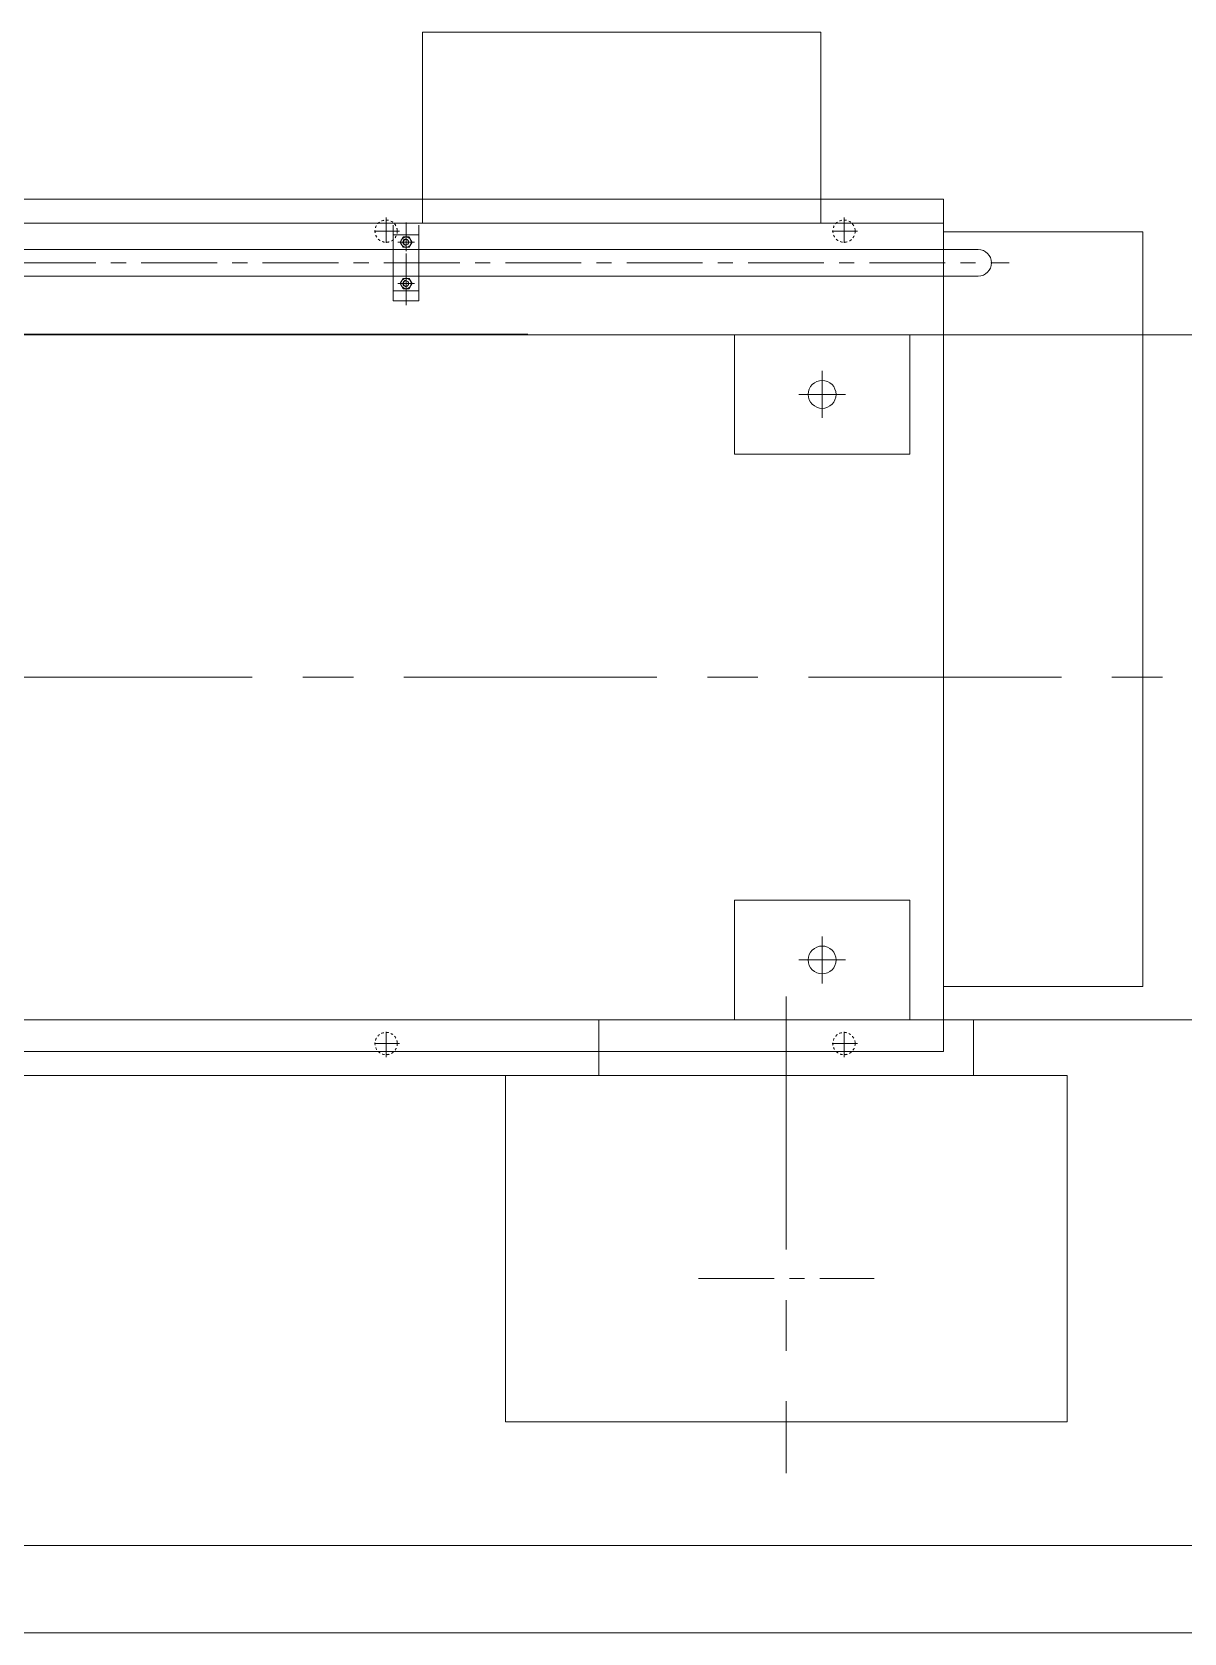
# Model space of a CAD drawing. Header units: inches. Extents: x 0 to 26418, y 0 to 20128.
# Drawn here: x 13390 to 14837, y 7577 to 9587 of the extents above; entities that cross this region are included whole.
import ezdxf

# ---------------------------------------------------------------- set-up
doc = ezdxf.new("R2010")
doc.units = ezdxf.units.IN
doc.header["$MEASUREMENT"] = 0
for name, pattern in [('CENTER', [50.8, 31.75, -6.35, 6.35, -6.35]), ('EB_DASH', [6, 3, -3]), ('EB_DASHDOT', [39, 30, -3, 3, -3])]:
    doc.linetypes.add(name, pattern=pattern)
for name, color, linetype, lineweight in [('CAXA0', 7, 'Continuous', 5), ('CAXA1', 5, 'CENTER', 5), ('CAXAEB0', 7, 'Continuous', 5), ('CAXA中心线层', 5, 'CENTER', 5), ('CAXA细实线层', 7, 'Continuous', 5), ('CAXA虚线层', 96, 'EB_DASH', 5)]:
    doc.layers.add(name, color=color, linetype=linetype, lineweight=lineweight)

msp = doc.modelspace()

# ---------------------------------------------------------------- linework, layer by layer
at = {"color": 7, "lineweight": 5}
for p, q in [((13880.48, 9347.04), (13880.48, 9587.04)), ((13880.48, 9587.04), (14380.48, 9587.04)), ((14380.48, 9347.04), (14380.48, 9587.04)), ((11984.8, 9377.04), (14534.8, 9377.04)), ((14534.8, 8307.04), (14534.8, 9377.04)), ((11984.8, 9347.04), (14534.8, 9347.04)), ((13843.8, 9249.74), (13843.8, 9344.74)), ((13843.8, 9332.24), (13875.8, 9332.24)), ((13875.8, 9249.74), (13875.8, 9344.74)), ((14578.23, 9314.02), (13080.19, 9314.2)), ((14578.23, 9280.48), (13080.19, 9280.75)), ((13843.8, 9262.24), (13875.8, 9262.24)), ((13843.8, 9249.74), (13875.8, 9249.74)), ((14898.3, 9207.04), (13057.81, 9207.04)), ((14012.95, 9207.54), (13080.19, 9207.54)), ((14272.3, 9207.04), (14272.3, 9057.04)), ((14492.3, 9207.04), (14492.3, 9057.04)), ((14272.3, 9057.04), (14492.3, 9057.04)), ((14272.3, 8497.04), (14492.3, 8497.04)), ((14272.3, 8347.04), (14272.3, 8497.04)), ((14492.3, 8347.04), (14492.3, 8497.04)), ((14898.3, 8347.04), (13057.81, 8347.04)), ((14102.07, 8347.04), (14102.07, 8277.04)), ((14572.53, 8347.04), (14572.53, 8277.04)), ((11984.8, 8307.04), (14534.8, 8307.04)), ((11984.8, 8277.04), (14534.8, 8277.04)), ((13984.8, 8277.04), (13984.8, 7842.04)), ((14689.8, 8277.04), (13984.8, 8277.04)), ((14689.8, 8277.04), (14689.8, 7842.04)), ((13984.8, 7842.04), (14689.8, 7842.04)), ((15833.4, 7687.04), (11233.3, 7687.04)), ((15833.4, 7577.04), (11233.3, 7577.04))]:
    msp.add_line(p, q, dxfattribs=at)
for centre in [(14382.3, 9132.04), (14382.3, 8422.04)]:
    msp.add_circle(centre, 17.5, dxfattribs=at)
at = {"layer": 'CAXA0', "color": 7, "lineweight": 5}
for p, q in [((14534.8, 9336.12), (14784.8, 9336.12)), ((14784.8, 8388.87), (14784.8, 9336.12)), ((14534.8, 8388.87), (14784.8, 8388.87))]:
    msp.add_line(p, q, dxfattribs=at)
msp.add_arc((14578.23, 9297.25), 16.77, 270, 90, dxfattribs=at)
at = {"layer": 'CAXA1', "linetype": 'CENTER', "lineweight": 5, "ltscale": 3}
for p, q in [((12765.3, 9297.25), (14617.22, 9297.25)), ((14226.99, 8022.04), (14447.6, 8022.04))]:
    msp.add_line(p, q, dxfattribs=at)
at = {"layer": 'CAXA1', "linetype": 'CENTER', "lineweight": 5, "ltscale": 10}
for p, q in [((14382.3, 9161.52), (14382.3, 9102.56)), ((14352.82, 9132.04), (14411.78, 9132.04)), ((12841.17, 8777.04), (14979.62, 8777.04)), ((14382.3, 8451.52), (14382.3, 8392.56)), ((14352.82, 8422.04), (14411.78, 8422.04)), ((14337.3, 8375.97), (14337.3, 7777.73))]:
    msp.add_line(p, q, dxfattribs=at)
at = {"layer": 'CAXAEB0', "color": 7, "lineweight": 5}
for p, q in [((13852.3, 9323.24), (13856.05, 9329.74)), ((13856.05, 9329.74), (13863.55, 9329.74)), ((13867.31, 9323.24), (13863.55, 9329.74)), ((13852.3, 9323.24), (13856.05, 9316.74)), ((13856.05, 9316.74), (13863.55, 9316.74)), ((13867.31, 9323.24), (13863.55, 9316.74)), ((13852.3, 9271.24), (13856.05, 9277.74)), ((13852.3, 9271.24), (13856.05, 9264.74)), ((13856.05, 9277.74), (13863.55, 9277.74)), ((13867.31, 9271.24), (13863.55, 9277.74)), ((13867.31, 9271.24), (13863.55, 9264.74)), ((13856.05, 9264.74), (13863.55, 9264.74))]:
    msp.add_line(p, q, dxfattribs=at)
for centre, radius in [((13859.8, 9323.24), 6.5), ((13859.8, 9323.24), 3.4), ((13859.8, 9271.24), 6.5), ((13859.8, 9271.24), 3.4)]:
    msp.add_circle(centre, radius, dxfattribs=at)
at = {"layer": 'CAXA中心线层', "lineweight": 5}
for p, q in [((13834.8, 9354.04), (13834.8, 9320.04)), ((14409.8, 9354.04), (14409.8, 9320.04)), ((13851.8, 9337.04), (13817.8, 9337.04)), ((14426.8, 9337.04), (14392.8, 9337.04)), ((13834.8, 8300.04), (13834.8, 8334.04)), ((14409.8, 8300.04), (14409.8, 8334.04)), ((13851.8, 8317.04), (13817.8, 8317.04)), ((14426.8, 8317.04), (14392.8, 8317.04))]:
    msp.add_line(p, q, dxfattribs=at)
at = {"layer": 'CAXA中心线层', "linetype": 'EB_DASHDOT', "lineweight": 5}
for p, q in [((13859.8, 9347.94), (13859.8, 9244.12)), ((13859.8, 9313.74), (13859.8, 9332.74)), ((13870.31, 9323.24), (13849.3, 9323.24)), ((13870.31, 9271.24), (13849.3, 9271.24)), ((13859.8, 9261.74), (13859.8, 9280.74))]:
    msp.add_line(p, q, dxfattribs=at)
at = {"layer": 'CAXA细实线层', "color": 7, "lineweight": 5}
for centre in [(13859.8, 9323.24), (13859.8, 9271.24)]:
    msp.add_arc(centre, 4, 80, 270, dxfattribs=at)
at = {"layer": 'CAXA虚线层', "color": 7, "linetype": 'EB_DASH', "lineweight": 5}
for centre in [(13834.8, 9337.04), (14409.8, 9337.04), (13834.8, 8317.04), (14409.8, 8317.04)]:
    msp.add_circle(centre, 14, dxfattribs=at)

doc.saveas('drawing.dxf')
